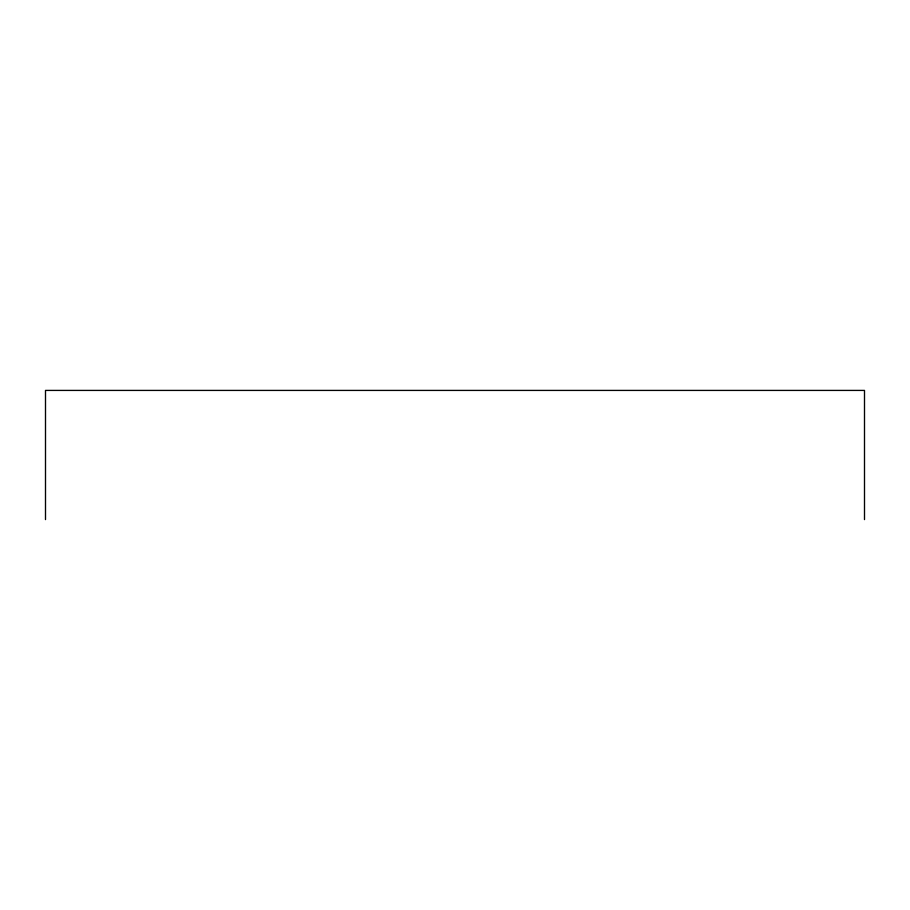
<?xml version="1.0" encoding="UTF-8"?>
<svg xmlns="http://www.w3.org/2000/svg" width="910" height="910" viewBox="0 0 910 910"><rect width="100%" height="100%" fill="white"/><g stroke="black" fill="none" stroke-linecap="round" stroke-linejoin="round"><path stroke-width="1.36" d="M864.5 519.587L864.5 390.413L45.5 390.413L45.5 519.587"/></g></svg>
